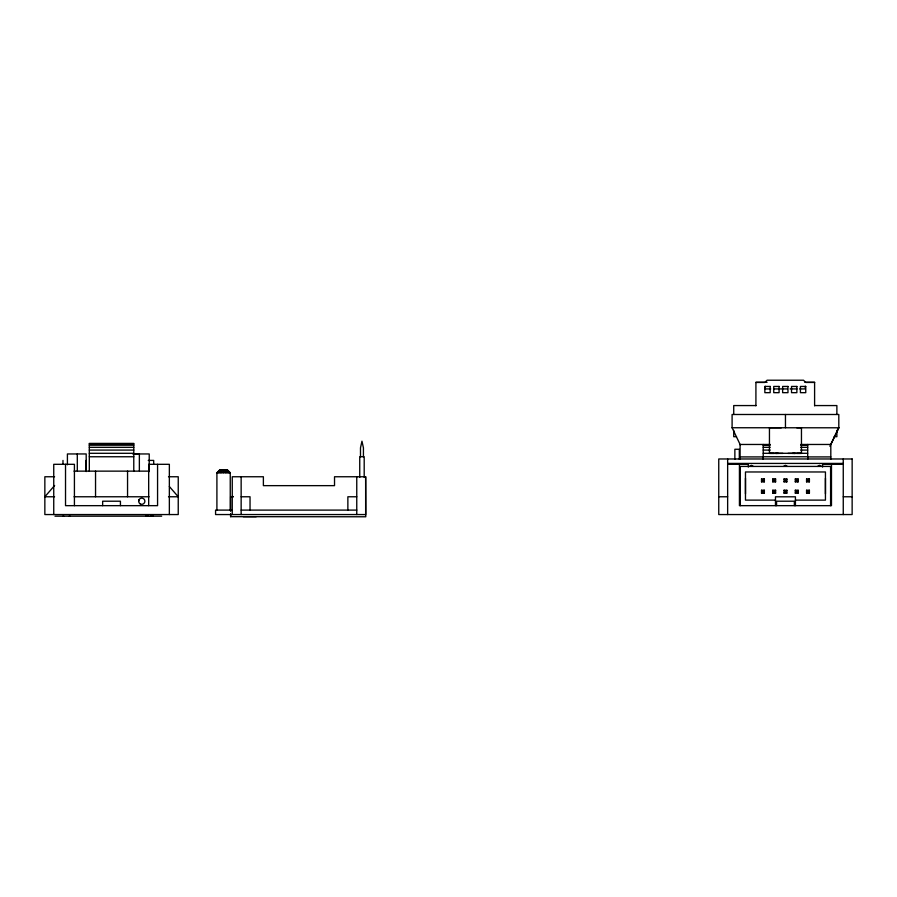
<?xml version="1.0" encoding="UTF-8"?>
<svg xmlns="http://www.w3.org/2000/svg" width="897" height="897" viewBox="0 0 897 897"><rect width="100%" height="100%" fill="white"/><g stroke="black" fill="none" stroke-linecap="round" stroke-linejoin="round"><path stroke-width="1.35" d="M139.36 470.723L139.371 453.96L133.014 453.949M149.216 471.575L149.227 453.96L133.16 453.949M230.619 516.672L230.619 514.003L230.619 516.672L365.785 516.773L365.651 476.756L334.525 476.756L334.525 485.647L263.382 485.647L263.382 476.756L232.256 476.756L232.256 514.553L365.651 514.553L365.64 476.756M774.133 453.4L769.447 453.389L769.447 427.779L781.309 427.779M787.981 453.4L801.458 453.389L801.458 427.779L796.771 427.779M138.665 501.21L139.08 499.663M221.851 472.753L222.546 470.084M230.619 511.335L230.619 496.669L233.411 496.624M830.813 459.219L830.813 444.464L838.807 427.791L732.098 427.746L740.395 445.069M829.904 446.302L838.807 427.802M220.236 472.753L221.581 470.084M218.857 472.753L220.763 470.084M749.488 466.429L751.406 465.319L753.334 466.429M783.541 466.429L785.458 465.319L787.364 466.429M817.582 466.429L819.51 465.319L821.417 466.429M54.627 485.49L44.85 496.77L54.571 496.77M217.803 472.753L220.135 470.084M217.13 472.753L219.731 470.084M761.519 481.835L762.405 480.949L764.356 481.835L764.356 478.998L761.519 478.998L761.519 481.835L764.356 481.835M761.519 478.998L762.405 479.884L764.356 478.998M761.519 493.092L762.405 492.206L764.356 493.092L761.519 493.092L761.519 490.255L764.356 490.255L764.356 493.092M761.519 490.255L762.405 491.141L764.356 490.255M772.777 481.835L773.663 480.949L775.613 481.835L775.613 478.998L772.777 478.998L772.777 481.835L775.613 481.835M772.777 478.998L773.663 479.884L775.613 478.998M772.777 493.092L773.663 492.206L775.613 493.092L772.777 493.092L772.777 490.255L775.613 490.255L775.613 493.092M772.777 490.255L773.663 491.141L775.613 490.255M784.034 481.835L784.92 480.949L786.871 481.835L784.034 481.835L784.034 478.998L786.871 478.998L786.871 481.835M785.985 480.949L786.871 478.998M784.034 493.092L784.92 492.206L786.871 493.092L784.034 493.092L784.034 490.255L786.871 490.255L786.871 493.092M785.985 492.206L786.871 490.255M795.291 481.835L796.188 480.949L798.128 481.835L795.291 481.835L795.291 478.998L798.128 478.998L798.128 481.835M797.242 480.949L798.128 478.998M795.291 493.092L796.188 492.206L798.128 493.092L795.291 493.092L795.291 490.255L798.128 490.255L798.128 493.092M797.242 492.206L798.128 490.255M806.56 481.835L807.446 480.949L809.397 481.835L809.397 478.998L806.56 478.998L806.56 481.835L809.397 481.835M806.56 478.998L807.446 479.884L809.397 478.998M806.56 493.092L807.446 492.206L809.397 493.092L806.56 493.092L806.56 490.255L809.397 490.255L809.397 493.092M806.56 490.255L807.446 491.141L809.397 490.255M216.906 510.101L216.906 472.753L219.597 470.084L227.558 470.084L230.249 472.753L230.249 510.101M63.037 516.179L63.676 516.179M769.447 453.389L782.924 453.389M767.092 382.257L755.913 382.257L755.913 405.814M804.822 382.257L814.599 382.257L814.599 405.814M755.958 382.447L764.849 382.447L767.07 380.227L803.533 380.227L805.753 382.447L814.644 382.447M770.77 388.928L765.253 388.928L765.253 386.259M773.528 388.928L787.331 388.928M790.089 388.928L796.985 388.928M799.743 388.928L805.271 388.928L805.271 386.259M755.958 405.567L733.724 405.567L733.724 414.459M814.644 405.567L836.879 405.567L836.879 414.459M736.504 436.693L733.724 436.693L733.724 430.336M834.098 436.693L836.879 436.693L836.879 430.336M89.319 443.869L133.776 443.869M770.175 444.464L740.103 444.464L740.103 459.219M800.741 444.464L830.813 444.464M89.319 445.204L133.776 445.204M763.224 445.204L770.175 445.204M800.741 445.204L807.681 445.204M89.319 447.323L133.776 447.323M763.224 447.323L770.175 447.323M800.741 447.323L807.681 447.323M89.319 450.081L133.776 450.081M763.224 450.081L770.175 450.081M800.741 450.081L807.681 450.081M776.981 453.389L775.67 453.389L778.54 453.4M792.376 453.389L795.235 453.389L793.923 453.4M796.771 453.389L801.458 453.389M89.319 453.299L133.776 453.299M763.224 453.299L807.681 453.299M89.319 456.752L133.776 456.752M763.224 456.752L807.681 456.752M740.103 456.909L763.224 456.909M807.681 456.909L830.813 456.909M148.24 460.419L153.69 460.419L153.69 464.332M727.646 463.424L843.258 463.424M727.646 464.31L748.322 464.31L748.322 467.068M843.258 464.31L822.583 464.31L822.583 467.068M74.025 471.138L149.059 471.138M216.906 472.753L230.249 472.753M54.571 476.756L44.85 476.756L44.85 514.553L178.234 514.553L178.245 476.756L168.513 476.756M745.474 478.292L745.474 493.798M825.442 478.292L825.442 493.798M784.034 478.998L785.985 479.884M795.291 478.998L797.242 479.884M784.034 490.255L785.985 491.141M795.291 490.255L797.242 491.141M74.025 496.77L149.059 496.77M168.513 496.77L178.245 496.77L169.354 486.51M241.147 496.77L250.039 496.77L250.039 510.101M356.759 496.77L347.868 496.77L347.868 510.101M718.755 496.77L727.646 496.77M843.258 496.77L852.15 496.77M775.479 500.122L745.474 500.122L745.474 471.968L825.442 471.968L825.442 500.122L795.426 500.122M231.583 510.101L215.572 510.101L215.572 514.553L231.583 514.553M241.147 510.101L356.759 510.101M69.966 516.179L69.338 516.179M146.873 516.19L145.83 516.19L148.667 516.19M153.163 516.19L150.73 516.19M54.975 516.179L161.684 516.179M243.266 516.672L256.206 516.683M230.619 496.669L233.399 496.669M227.423 470.084L230.013 472.753M227.019 470.084L229.352 472.753M226.392 470.084L228.298 472.753M225.562 470.084L226.907 472.753M224.609 470.084L225.304 472.753M86.202 471.564L86.19 453.949L67.41 453.96L67.41 464.792M77.299 453.96L77.31 470.723M843.258 458.972L843.258 514.553M838.807 427.835L838.807 414.492L732.098 414.492L732.098 427.835M831.474 464.31L831.474 505.661L739.431 505.661L739.431 464.31M830.588 505.661L830.588 466.429L740.328 466.429L740.328 505.661M808.5 479.884L808.5 480.949M808.5 491.141L808.5 492.206M807.681 444.464L807.681 459.365M807.446 479.884L807.446 480.949M807.446 491.141L807.446 492.206M796.188 479.884L796.188 480.949M796.188 491.141L796.188 492.206M795.426 505.661L795.426 496.803L775.479 496.803L775.479 505.661M794.35 505.661L794.35 501.21L776.567 501.21L776.567 505.661M785.458 414.492L785.458 427.746M784.92 479.884L784.92 480.949M784.92 491.141L784.92 492.206M774.728 479.884L774.728 480.949M774.728 491.141L774.728 492.206M773.663 479.884L773.663 480.949M773.663 491.141L773.663 492.206M763.459 479.884L763.459 480.949M763.459 491.141L763.459 492.206M763.224 444.464L763.224 459.365M762.405 479.884L762.405 480.949M762.405 491.141L762.405 492.206M739.319 459.342L739.319 449.262L734.867 449.262L734.867 459.342M727.646 458.972L727.646 514.553M364.193 477.395L364.193 456.752L359.742 456.752L359.742 477.395M363.431 456.752L363.431 447.861L361.962 441.189L360.493 447.861L360.493 456.752M356.759 476.756L356.759 514.553M241.147 476.756L241.147 514.553M223.577 470.084L223.577 472.753M169.354 514.553L169.354 464.31L148.678 464.31L148.678 505.661M157.569 464.31L157.569 505.661L65.526 505.661L65.526 464.31M133.776 471.138L133.776 443.41L89.319 443.41L89.319 471.138M127.553 471.138L127.553 496.77M120.433 505.661L120.433 501.21L102.65 501.21L102.65 505.661M95.542 471.138L95.542 496.77M86.101 460.419L86.101 470.432M74.417 505.661L74.417 464.31L53.742 464.31L53.742 514.553M62.981 460.419L62.981 464.332M770.175 386.45L764.849 386.45L764.849 392.673L770.175 392.673L770.175 386.45M779.078 386.45L773.741 386.45L773.741 392.673L779.078 392.673L779.078 386.45M787.97 386.45L782.633 386.45L782.633 392.673L787.97 392.673L787.97 386.45M796.861 386.45L791.524 386.45L791.524 392.673L796.861 392.673L796.861 386.45M805.753 386.45L800.416 386.45L800.416 392.673L805.753 392.673L805.753 386.45M852.15 458.972L718.755 458.972L718.755 514.553L852.139 514.553L852.15 458.972M140.224 503.912A3.117 3.117 0 0 0 144.888 501.21A3.117 3.117 0 0 0 140.224 498.519A3.117 3.117 0 0 0 140.224 503.912"/></g></svg>
